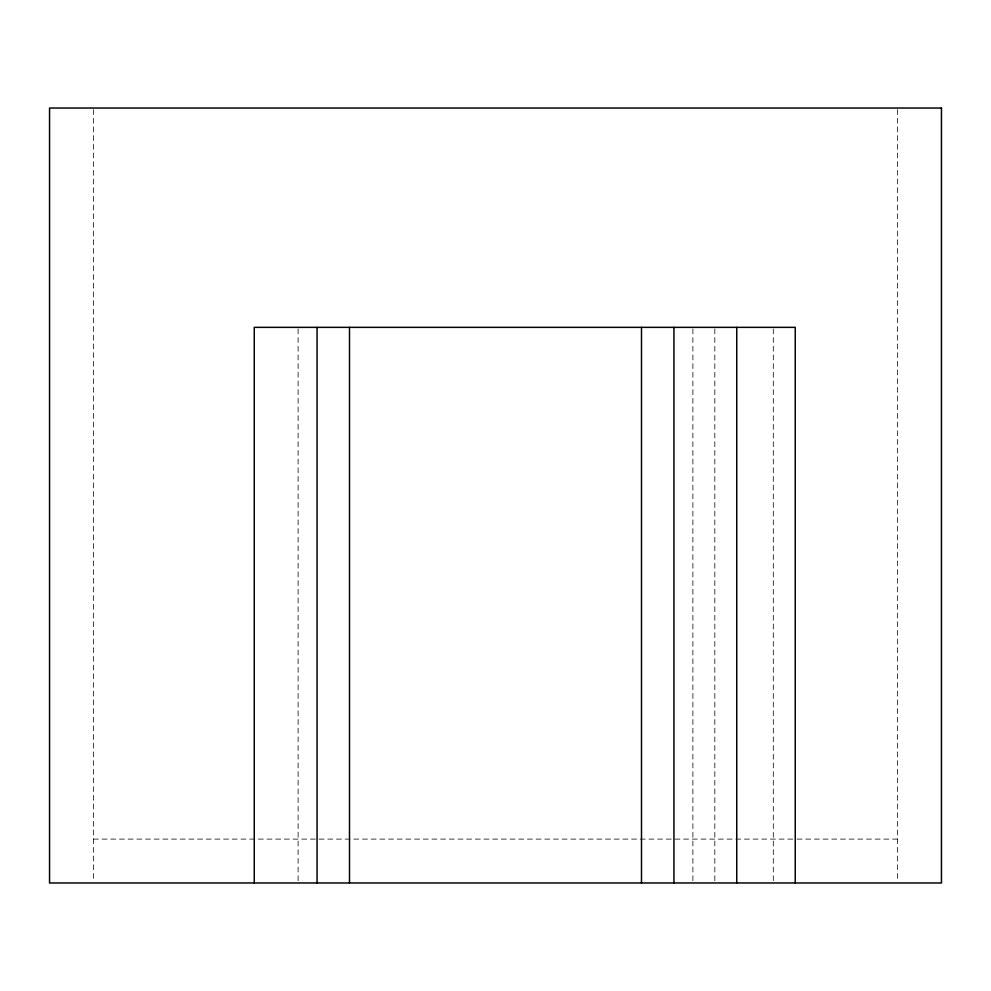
<?xml version="1.0" encoding="UTF-8"?>
<svg xmlns="http://www.w3.org/2000/svg" width="991" height="991" viewBox="0 0 991 991"><rect width="100%" height="100%" fill="white"/><g stroke="black" fill="none" stroke-linecap="round" stroke-linejoin="round"><path stroke-width="0.74" stroke-dasharray="4.96 3.72" d="M93.414 839.104L795.513 839.104M797.061 839.104L897.586 839.104M897.586 109.58L897.586 881.457M773.302 328.901L773.302 882.969M714.821 328.901L714.821 881.42M692.882 328.901L692.882 881.42M298.118 328.901L298.118 881.42M93.414 109.58L93.414 881.457"/><path stroke-width="1.49" d="M795.24 882.969L795.24 327.352L254.253 327.352L254.253 882.969M736.747 327.352L736.747 882.969M673.942 327.352L673.942 882.969M641.499 327.352L641.499 882.969M349.501 327.352L349.501 882.969M317.058 327.352L317.058 882.969M941.45 108.031L49.55 108.031L49.55 882.969L941.45 882.969L941.45 108.031"/></g></svg>
